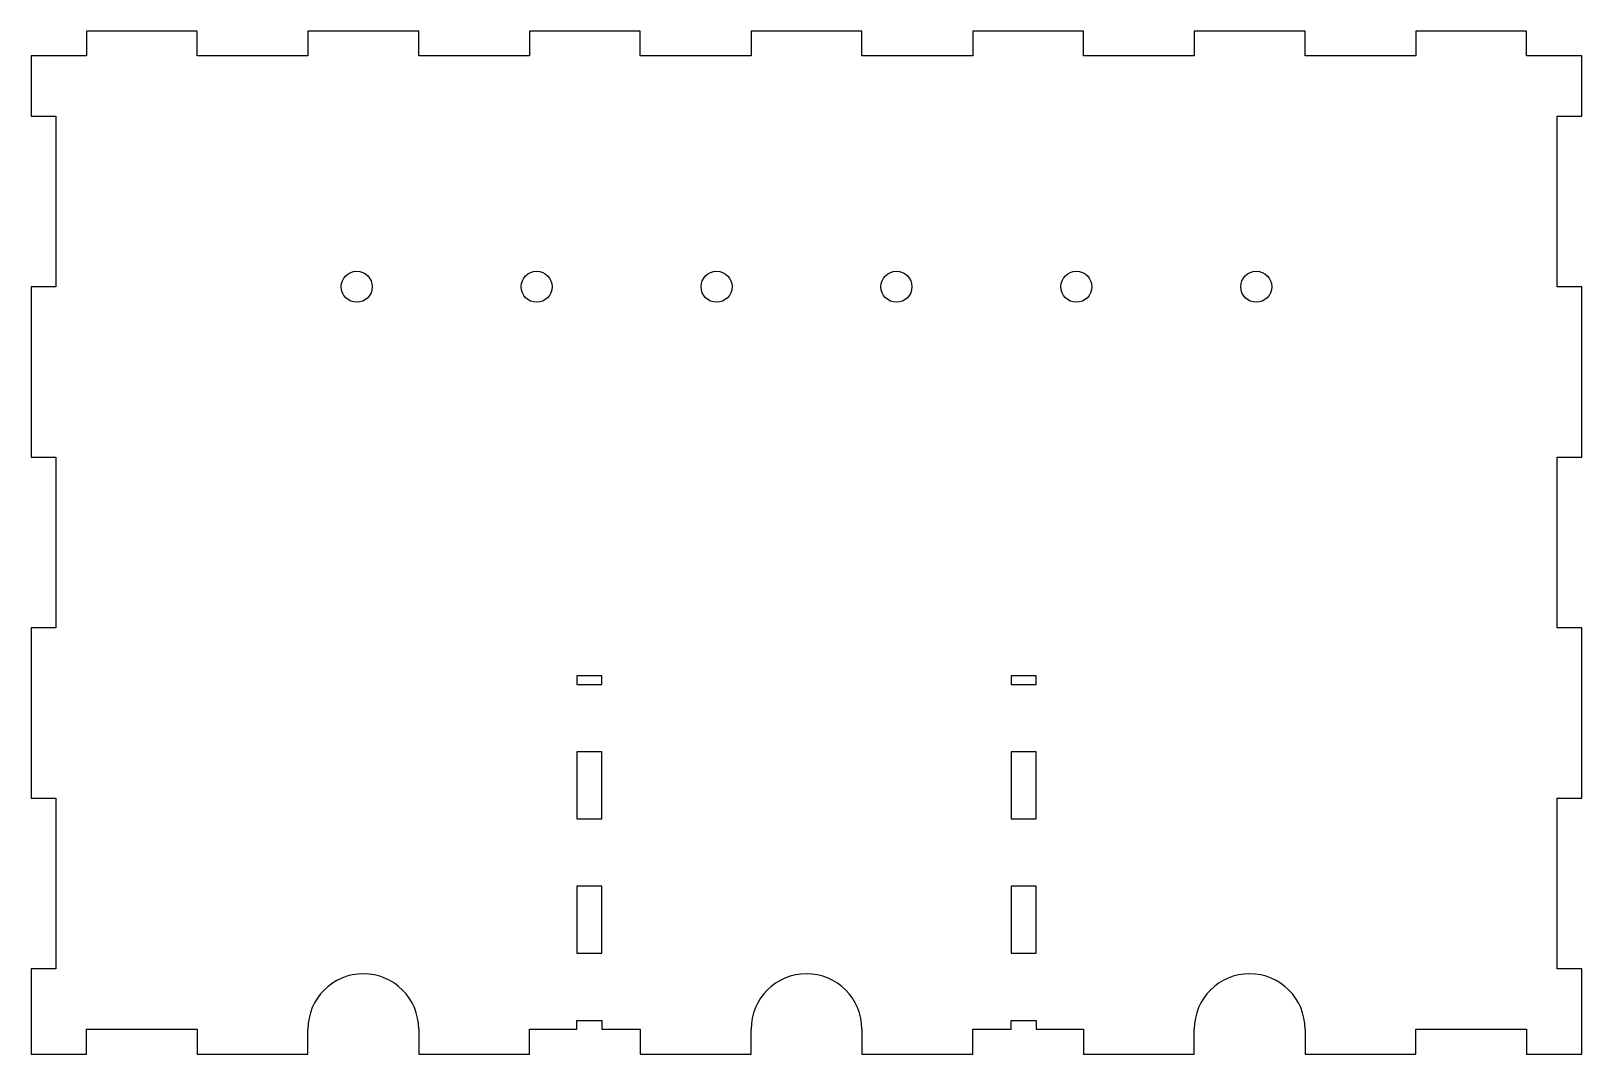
# Model space of a CAD drawing. Header units: millimetres. Extents: x -125 to 125, y 0 to 165.
import ezdxf

# ---------------------------------------------------------------- set-up
doc = ezdxf.new("R2010")
doc.units = ezdxf.units.MM
doc.layers.get('0').update_dxf_attribs({"linetype": 'CONTINUOUS'})

msp = doc.modelspace()

# ---------------------------------------------------------------- linework, layer by layer
for p, q in [((-98.21, 165), (-116.07, 165)), ((-116.07, 165), (-116.07, 161)), ((-98.21, 161), (-98.21, 165)), ((-62.5, 165), (-80.36, 165)), ((-80.36, 165), (-80.36, 161)), ((-62.5, 161), (-62.5, 165)), ((-26.79, 165), (-44.64, 165)), ((-44.64, 165), (-44.64, 161)), ((-26.79, 161), (-26.79, 165)), ((8.93, 165), (-8.93, 165)), ((-8.93, 165), (-8.93, 161)), ((8.93, 161), (8.93, 165)), ((44.64, 165), (26.79, 165)), ((26.79, 165), (26.79, 161)), ((44.64, 161), (44.64, 165)), ((80.36, 165), (62.5, 165)), ((62.5, 165), (62.5, 161)), ((80.36, 161), (80.36, 165)), ((116.07, 165), (98.21, 165)), ((98.21, 165), (98.21, 161)), ((116.07, 161), (116.07, 165)), ((-125, 161), (-125, 151.25)), ((-116.07, 161), (-125, 161)), ((-80.36, 161), (-98.21, 161)), ((-44.64, 161), (-62.5, 161)), ((-8.93, 161), (-26.79, 161)), ((26.79, 161), (8.93, 161)), ((62.5, 161), (44.64, 161)), ((98.21, 161), (80.36, 161)), ((125, 161), (116.07, 161)), ((125, 151.25), (125, 161)), ((-125, 151.25), (-121, 151.25)), ((-121, 151.25), (-121, 123.75)), ((121, 123.75), (121, 151.25)), ((121, 151.25), (125, 151.25)), ((-121, 123.75), (-125, 123.75)), ((-125, 123.75), (-125, 96.25)), ((125, 123.75), (121, 123.75)), ((125, 96.25), (125, 123.75)), ((-125, 96.25), (-121, 96.25)), ((-121, 96.25), (-121, 68.75)), ((121, 68.75), (121, 96.25)), ((121, 96.25), (125, 96.25)), ((-121, 68.75), (-125, 68.75)), ((-125, 68.75), (-125, 41.25)), ((125, 68.75), (121, 68.75)), ((125, 41.25), (125, 68.75)), ((-125, 41.25), (-121, 41.25)), ((-121, 41.25), (-121, 13.75)), ((121, 13.75), (121, 41.25)), ((121, 41.25), (125, 41.25)), ((-121, 13.75), (-125, 13.75)), ((-125, 13.75), (-125, 0)), ((125, 13.75), (121, 13.75)), ((125, 0), (125, 13.75)), ((-37, 5.42), (-33, 5.42)), ((-37, 4), (-37, 5.42)), ((-33, 5.42), (-33, 4)), ((33, 4), (33, 5.42)), ((33, 5.42), (37, 5.42)), ((37, 5.42), (37, 4)), ((-116.07, 0), (-116.07, 4)), ((-116.07, 4), (-98.21, 4)), ((-98.21, 4), (-98.21, 0)), ((-80.36, 0), (-80.36, 4)), ((-62.5, 4), (-62.5, 0)), ((-44.64, 0), (-44.64, 4)), ((-44.64, 4), (-37, 4)), ((-33, 4), (-26.79, 4)), ((-26.79, 4), (-26.79, 0)), ((-8.93, 0), (-8.93, 4)), ((8.93, 4), (8.93, 0)), ((26.79, 4), (33, 4)), ((26.79, 0), (26.79, 4)), ((37, 4), (44.64, 4)), ((44.64, 4), (44.64, 0)), ((62.5, 0), (62.5, 4)), ((80.36, 4), (80.36, 0)), ((98.21, 0), (98.21, 4)), ((98.21, 4), (116.07, 4)), ((116.07, 4), (116.07, 0)), ((-125, 0), (-116.07, 0)), ((-98.21, 0), (-80.36, 0)), ((-62.5, 0), (-44.64, 0)), ((-26.79, 0), (-8.93, 0)), ((8.93, 0), (26.79, 0)), ((44.64, 0), (62.5, 0)), ((80.36, 0), (98.21, 0)), ((116.07, 0), (125, 0))]:
    msp.add_line(p, q)
for points in [[(-37, 59.58), (-33, 59.58), (-33, 61), (-37, 61)], [(33, 59.58), (37, 59.58), (37, 61), (33, 61)], [(-33, 48.75), (-37, 48.75), (-37, 37.92), (-33, 37.92)], [(33, 37.92), (37, 37.92), (37, 48.75), (33, 48.75)], [(-33, 27.08), (-37, 27.08), (-37, 16.25), (-33, 16.25)], [(33, 16.25), (37, 16.25), (37, 27.08), (33, 27.08)]]:
    msp.add_lwpolyline(points, close=True)
for centre in [(-72.5, 123.75), (-43.5, 123.75), (-14.5, 123.75), (14.5, 123.75), (43.5, 123.75), (72.5, 123.75)]:
    msp.add_circle(centre, 2.5)
for centre in [(-71.43, 4), (0, 4), (71.43, 4)]:
    msp.add_arc(centre, 8.93, 0, 180)

doc.saveas('drawing.dxf')
